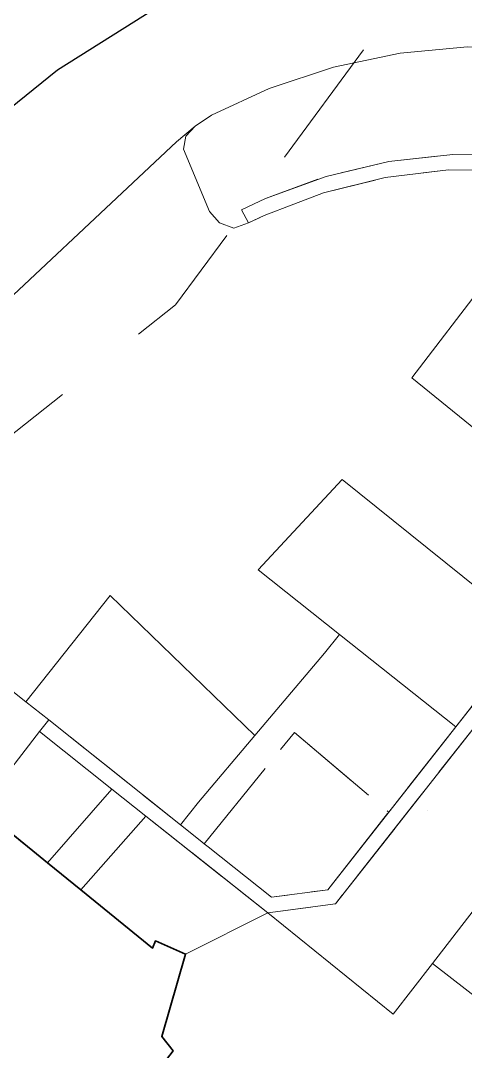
# Model space of a CAD drawing. Header units: metres. Extents: x 0 to 105485, y 0 to 425721.
# Drawn here: x 104756.75 to 104765.92, y 425254.3 to 425275.54 of the extents above; entities that cross this region are included whole.
import ezdxf

# ---------------------------------------------------------------- set-up
doc = ezdxf.new("R2010")
doc.units = ezdxf.units.M
doc.header["$MEASUREMENT"] = 0
doc.linetypes.add('IE-TERREINAFSCHEIDING_KUNSTMATIG-SO', pattern=[11, 4, -1, 4, -2])
doc.linetypes.add('KG-PERCEEL-SO', pattern=[19, 5.5, -4, 5.5, -4])
for name, color, linetype, lineweight in [('B-XX-BV-GELEIDECONSTRUCTIE-G', 210, 'Continuous', 18), ('B-XX-IE-MEUBILAIR_WEGMEUBILAIR_AFVALBAK-G', 7, 'Continuous', 18), ('B-XX-IE-TERREINAFSCHEIDING_KUNSTMATIG_MUUR-G', 90, 'IE-TERREINAFSCHEIDING_KUNSTMATIG-SO', 18), ('B-XX-KG-GRENS_PERCEEL-G', 150, 'KG-PERCEEL-SO', 18), ('B-XX-OG-BEBOUWING-G', 7, 'Continuous', 35), ('B-XX-VH-OPENVERHARDING-G', 90, 'Continuous', 18)]:
    doc.layers.add(name, color=color, linetype=linetype, lineweight=lineweight)
doc.layers.add('GIS-WEGVAKKEN', color=2, linetype='Continuous')

msp = doc.modelspace()

# ---------------------------------------------------------------- linework, layer by layer
at = {"layer": 'B-XX-BV-GELEIDECONSTRUCTIE-G', "color": 0, "ltscale": 0.5, "true_color": 0x808080}
msp.add_polyline3d([(104764.428, 425255.06, 3.936), (104765.235, 425256.103, 3.94), (104766.612, 425257.882, 3.971), (104767.988, 425259.66, 3.966), (104768.097, 425259.801, 3.966)], dxfattribs=at)
at = {"layer": 'B-XX-IE-MEUBILAIR_WEGMEUBILAIR_AFVALBAK-G', "color": 0, "true_color": 0x604a38}
msp.add_polyline3d([(104765.14, 425259.251, 3.955), (104765.14, 425259.251, 5.455)], dxfattribs=at)
at = {"layer": 'B-XX-IE-TERREINAFSCHEIDING_KUNSTMATIG_MUUR-G', "ltscale": 0.5}
for points in [[(104766.989, 425272.764), (104765.659, 425272.777), (104764.338, 425272.63), (104763.044, 425272.326), (104761.795, 425271.869), (104761.304, 425271.639), (104761.443, 425271.367), (104761.767, 425271.52), (104762.993, 425271.987), (104764.265, 425272.301), (104765.567, 425272.458), (104766.878, 425272.455)], [(104767.266, 425262.957), (104765.718, 425260.986), (104764.336, 425259.227), (104763.077, 425257.625), (104761.918, 425257.47), (104760.613, 425258.51), (104760.531, 425258.575), (104760.448, 425258.641), (104760.042, 425258.965), (104757.327, 425261.128), (104757.14, 425260.885), (104758.63, 425259.702), (104759.331, 425259.145), (104761.844, 425257.15), (104763.239, 425257.337), (104773.347, 425270.181)]]:
    msp.add_lwpolyline(points, dxfattribs=at)
at = {"layer": 'B-XX-IE-TERREINAFSCHEIDING_KUNSTMATIG_MUUR-G', "ltscale": 0.5, "flags": 128}
for points in [[(104761.443, 425271.367), (104761.304, 425271.639), (104761.795, 425271.869), (104763.044, 425272.326), (104764.338, 425272.63), (104765.659, 425272.777), (104766.989, 425272.764), (104768.307, 425272.592), (104769.595, 425272.262), (104770.834, 425271.781), (104772.006, 425271.154), (104773.095, 425270.391), (104773.347, 425270.181), (104763.239, 425257.337), (104761.844, 425257.15)], [(104771.912, 425268.868), (104772.905, 425270.132), (104771.832, 425270.885), (104770.675, 425271.502), (104769.451, 425271.974), (104768.515, 425272.209), (104768.179, 425272.293), (104766.878, 425272.455), (104765.567, 425272.458), (104764.265, 425272.301), (104762.993, 425271.987), (104761.767, 425271.52), (104761.443, 425271.367)], [(104765.718, 425260.986), (104767.266, 425262.957)], [(104757.14, 425260.885), (104757.327, 425261.128)], [(104757.327, 425261.128), (104760.042, 425258.965), (104760.448, 425258.641)], [(104760.613, 425258.51), (104761.918, 425257.47), (104763.077, 425257.625), (104764.336, 425259.227), (104765.718, 425260.986)], [(104758.63, 425259.702), (104757.14, 425260.885)], [(104760.531, 425258.575), (104762.39, 425260.863), (104764.336, 425259.227)], [(104759.331, 425259.145), (104758.63, 425259.702)], [(104761.844, 425257.15), (104759.331, 425259.145)], [(104760.448, 425258.641), (104760.531, 425258.575), (104760.613, 425258.51)]]:
    msp.add_lwpolyline(points, dxfattribs=at)
at = {"layer": 'B-XX-IE-TERREINAFSCHEIDING_KUNSTMATIG_MUUR-G', "color": 0, "ltscale": 0.5, "true_color": 0x8c7868}
for points in [[(104761.443, 425271.367, 3.305), (104761.304, 425271.639, 3.314), (104761.795, 425271.869, 3.353), (104763.044, 425272.326, 3.427), (104764.338, 425272.63, 3.462), (104765.659, 425272.777, 3.5), (104766.989, 425272.764, 3.566), (104768.307, 425272.592, 3.645), (104769.595, 425272.262, 3.758), (104770.834, 425271.781, 3.773), (104772.006, 425271.154, 3.88), (104773.095, 425270.391, 4.005), (104773.347, 425270.181, 4.042), (104771.662, 425268.04, 3.816), (104769.978, 425265.9, 3.831), (104768.293, 425263.759, 3.851), (104766.608, 425261.618, 3.828), (104764.924, 425259.478, 3.923), (104763.239, 425257.337, 4.003), (104761.844, 425257.15, 4.009)], [(104771.912, 425268.868, 3.788), (104772.905, 425270.132, 4.002), (104771.832, 425270.885, 3.815), (104770.675, 425271.502, 3.682), (104769.451, 425271.974, 3.671), (104768.515, 425272.209, 3.699), (104768.179, 425272.293, 3.695), (104766.878, 425272.455, 3.483), (104765.567, 425272.458, 3.409), (104764.265, 425272.301, 3.419), (104762.993, 425271.987, 3.386), (104761.767, 425271.52, 3.318), (104761.443, 425271.367, 3.305)], [(104765.718, 425260.986, 3.779), (104767.266, 425262.957, 3.767)], [(104757.14, 425260.885, 3.161), (104757.327, 425261.128, 3.1)], [(104757.327, 425261.128, 3.1), (104758.685, 425260.047, 3.309), (104760.042, 425258.965, 3.735), (104760.448, 425258.641, 3.729)], [(104760.613, 425258.51, 3.742), (104761.918, 425257.47, 4.017), (104763.077, 425257.625, 4.015), (104764.336, 425259.227, 3.923), (104765.718, 425260.986, 3.779)], [(104758.63, 425259.702, 3.368), (104757.14, 425260.885, 3.161)], [(104760.531, 425258.575, 3.727), (104762.39, 425260.863, 3.584), (104764.336, 425259.227, 3.923)], [(104759.331, 425259.145, 3.32), (104758.63, 425259.702, 3.368)], [(104761.844, 425257.15, 4.009), (104760.587, 425258.148, 3.819), (104759.331, 425259.145, 3.32)], [(104760.448, 425258.641, 3.729), (104760.531, 425258.575, 3.727), (104760.613, 425258.51, 3.742)]]:
    msp.add_polyline3d(points, dxfattribs=at)
at = {"layer": 'B-XX-KG-GRENS_PERCEEL-G', "ltscale": 0.5, "flags": 128}
for points in [[(104751.735, 425263.173), (104759.941, 425269.68), (104771.706, 425285.621)], [(104751.735, 425263.173), (104752.297, 425262.75), (104752.205, 425262.573), (104755.482, 425259.858), (104755.602, 425259.947), (104756.105, 425259.554), (104755.864, 425259.348), (104759.466, 425256.422), (104759.528, 425256.571), (104760.15, 425256.296), (104759.656, 425254.604), (104759.891, 425254.304), (104759.529, 425253.831), (104759.382, 425254.011), (104758.088, 425252.685), (104758.175, 425252.535), (104757.752, 425251.914), (104757.427, 425252.186), (104756.267, 425251.704)]]:
    msp.add_lwpolyline(points, dxfattribs=at)
at = {"layer": 'B-XX-OG-BEBOUWING-G', "ltscale": 0.5}
msp.add_lwpolyline([(104756.105, 425259.554), (104755.602, 425259.947), (104755.482, 425259.858), (104752.205, 425262.573), (104752.297, 425262.75), (104751.735, 425263.173), (104749.174, 425260.222), (104743.027, 425255.051), (104749.865, 425249.436), (104750.22, 425249.194), (104757.427, 425252.186), (104757.752, 425251.914), (104758.175, 425252.535), (104758.088, 425252.685), (104759.382, 425254.011), (104759.529, 425253.831), (104759.891, 425254.304), (104759.656, 425254.604), (104760.15, 425256.296), (104759.528, 425256.571), (104759.466, 425256.422), (104757.988, 425257.623), (104757.302, 425258.179), (104755.864, 425259.348)], close=True, dxfattribs=at)
at = {"layer": 'B-XX-VH-OPENVERHARDING-G', "ltscale": 0.5}
for points in [[(104755.024, 425276.178), (104753.288, 425274.94), (104751.767, 425273.68), (104743.357, 425266.032), (104743.281, 425265.96), (104739.528, 425262.372), (104743.793, 425257.849), (104750.584, 425264.239), (104750.765, 425264.409), (104759.962, 425273.037), (104760.346, 425273.357), (104760.681, 425273.584), (104761.874, 425274.136), (104763.2, 425274.578), (104764.568, 425274.866), (104765.96, 425274.997), (104767.357, 425274.967), (104768.742, 425274.778), (104770.096, 425274.432), (104771.402, 425273.934), (104772.643, 425273.289), (104774.582, 425272.003), (104777.649, 425275.934)], [(104777.649, 425275.934), (104774.582, 425272.003), (104773.347, 425270.181), (104775.1, 425268.811), (104774.898, 425268.551), (104778.435, 425265.813), (104777.052, 425264.027), (104775.675, 425262.247), (104774.298, 425260.467), (104772.921, 425258.688), (104771.544, 425256.909), (104770.168, 425255.13), (104768.791, 425253.351), (104765.235, 425256.103), (104764.428, 425255.06), (104761.844, 425257.15), (104760.15, 425256.296), (104759.656, 425254.604), (104759.891, 425254.304), (104759.529, 425253.831)], [(104765.96, 425274.997), (104764.568, 425274.866), (104763.2, 425274.578), (104761.874, 425274.136), (104760.681, 425273.584), (104760.346, 425273.357), (104760.157, 425273.155), (104760.109, 425272.883), (104760.64, 425271.602), (104760.845, 425271.365), (104761.14, 425271.258), (104761.443, 425271.367), (104761.304, 425271.639), (104761.795, 425271.869), (104763.044, 425272.326), (104764.338, 425272.63), (104765.659, 425272.777), (104766.989, 425272.764)], [(104766.878, 425272.455), (104765.567, 425272.458), (104764.265, 425272.301), (104762.993, 425271.987), (104761.767, 425271.52), (104761.443, 425271.367), (104761.14, 425271.258), (104760.845, 425271.365), (104760.64, 425271.602), (104760.109, 425272.883), (104760.157, 425273.155), (104760.346, 425273.357), (104759.962, 425273.037), (104750.765, 425264.409)], [(104768.817, 425264.929), (104764.812, 425268.176), (104766.317, 425270.139)], [(104753.195, 425264.402), (104756.859, 425261.499), (104758.597, 425263.692), (104761.573, 425260.802), (104763.009, 425262.499), (104763.319, 425262.889), (104761.643, 425264.219), (104763.374, 425266.077), (104767.266, 425262.957)], [(104756.105, 425259.554), (104757.14, 425260.885), (104757.327, 425261.128), (104756.859, 425261.499), (104753.195, 425264.402)]]:
    msp.add_lwpolyline(points, dxfattribs=at)
for points in [[(104770.764, 425263.204), (104771.137, 425263.681), (104771.408, 425264.06), (104772.131, 425264.99), (104773.51, 425266.765), (104774.898, 425268.551), (104775.1, 425268.811), (104773.347, 425270.181), (104763.239, 425257.337), (104761.844, 425257.15), (104764.428, 425255.06), (104765.235, 425256.103), (104766.612, 425257.882), (104767.988, 425259.66), (104768.097, 425259.801), (104768.372, 425260.144), (104769.378, 425261.431)], [(104766.317, 425270.139), (104764.812, 425268.176), (104768.817, 425264.929), (104770.364, 425266.898)], [(104763.374, 425266.077), (104761.643, 425264.219), (104763.319, 425262.889), (104765.718, 425260.986), (104767.266, 425262.957)], [(104758.597, 425263.692), (104756.859, 425261.499), (104757.327, 425261.128), (104760.042, 425258.965), (104760.414, 425259.432), (104761.573, 425260.802)], [(104763.319, 425262.889), (104763.009, 425262.499), (104761.573, 425260.802), (104760.414, 425259.432), (104760.042, 425258.965), (104760.448, 425258.641), (104760.531, 425258.575), (104760.613, 425258.51), (104761.918, 425257.47), (104763.077, 425257.625), (104764.336, 425259.227), (104765.718, 425260.986)], [(104758.63, 425259.702), (104757.14, 425260.885), (104756.105, 425259.554), (104755.864, 425259.348), (104757.302, 425258.179)], [(104759.331, 425259.145), (104758.63, 425259.702), (104757.302, 425258.179), (104757.988, 425257.623)], [(104759.331, 425259.145), (104757.988, 425257.623), (104759.466, 425256.422), (104759.528, 425256.571), (104760.15, 425256.296), (104761.844, 425257.15)], [(104770.168, 425255.13), (104766.612, 425257.882), (104765.235, 425256.103), (104768.791, 425253.351)]]:
    msp.add_lwpolyline(points, close=True, dxfattribs=at)
at = {"layer": 'GIS-WEGVAKKEN'}
msp.add_lwpolyline([(104675.27, 425279.65), (104686.9, 425270.31), (104712.84, 425251.45), (104717.2, 425248.42), (104718.7, 425247.72), (104719.85, 425247.34), (104721.46, 425247.01), (104723.54, 425246.89), (104724.74, 425246.99), (104726.34, 425247.31), (104728.29, 425248.01), (104729.35, 425248.57), (104730.27, 425249.15), (104744.38, 425262.69), (104755.35, 425272.78), (104757.51, 425274.52), (104759.75, 425275.93)], dxfattribs=at)

doc.saveas('drawing.dxf')
